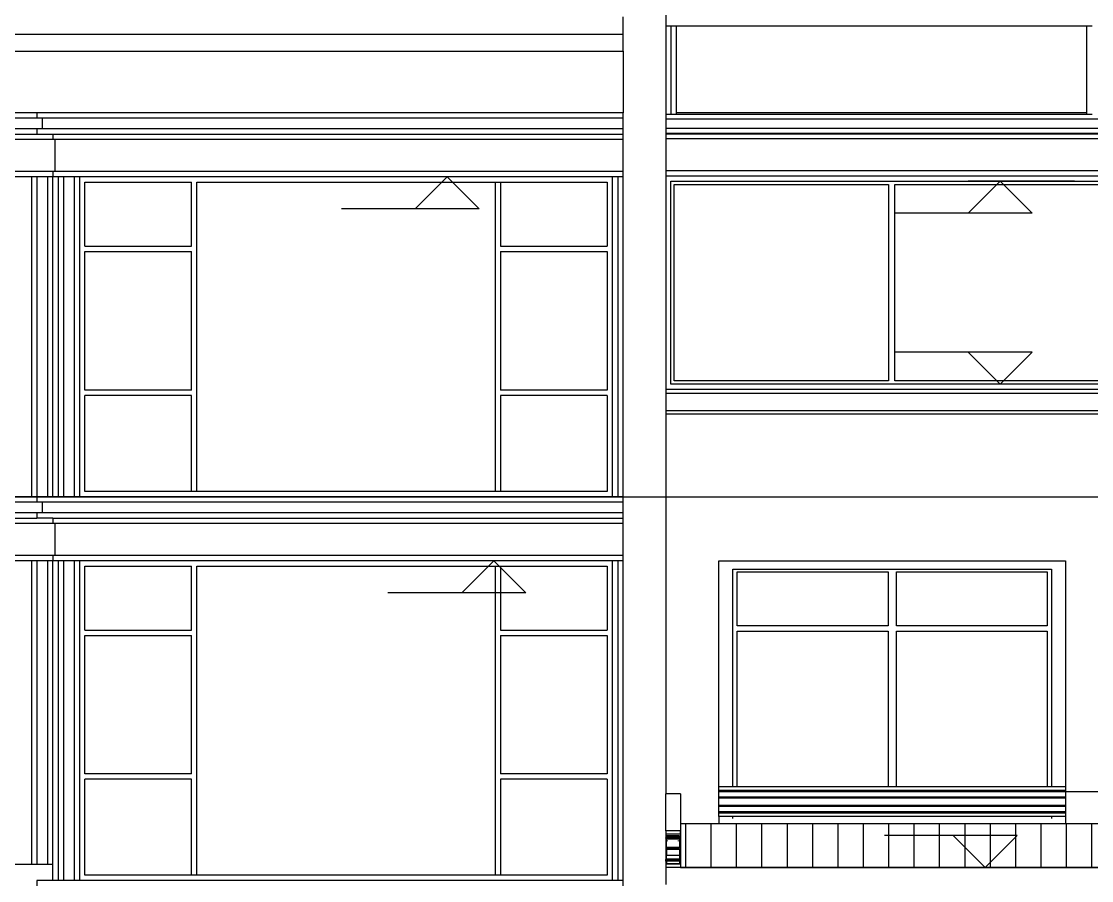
# Model space of a CAD drawing. Extents: x -24961 to 905641, y -154323 to 635957.
# Drawn here: x 396909 to 406950, y -139708 to -131650 of the extents above; entities that cross this region are included whole.
import ezdxf

# ---------------------------------------------------------------- set-up
doc = ezdxf.new("R2010")
doc.units = 0
doc.header["$LTSCALE"] = 1000
doc.header["$MEASUREMENT"] = 0
for name, color, linetype in [('DIM_ELEV', 3, 'Continuous'), ('DOTE', 1, 'Continuous'), ('窗', 154, 'Continuous')]:
    doc.layers.add(name, color=color, linetype=linetype)

msp = doc.modelspace()

# ---------------------------------------------------------------- hatches: boundary and pattern name
h = msp.add_hatch()
h.set_pattern_fill('ANSI31', color=251, scale=150, angle=45)
h.set_pattern_definition([(90, (178828.55, 425769.97), (-238.125, 4e-14), [])])
h.paths.add_polyline_path([(403091.2, -139584.5), (427916, -139584.5), (427916, -139175.4), (403091.2, -139175.4)])

# ---------------------------------------------------------------- linework, layer by layer
for p, q in [((402953.6, -131531.4), (402953.6, -131691.4)), ((402553.6, -131767.9), (402553.6, -131607.9)), ((402953.6, -131691.4), (403003.6, -131691.4)), ((402953.6, -131691.4), (402953.6, -132522.3)), ((403003.6, -132522.3), (403003.6, -131691.4)), ((403003.6, -131691.4), (403053.6, -131691.4)), ((403053.6, -132507.9), (403053.6, -131691.4)), ((403053.6, -131691.4), (406903.6, -131691.4)), ((406903.6, -132507.9), (406903.6, -131691.4)), ((406903.6, -131691.4), (406953.6, -131691.4)), ((396253.6, -131767.9), (402553.6, -131767.9)), ((402553.6, -131927.9), (402553.6, -131767.9)), ((396253.6, -131927.9), (402553.6, -131927.9)), ((402553.6, -131927.9), (402553.6, -132507.9)), ((397053.6, -132507.9), (396253.6, -132507.9)), ((397053.6, -132507.9), (397053.6, -132557.9)), ((402553.6, -132507.9), (397053.6, -132507.9)), ((402553.6, -132557.9), (402553.6, -132507.9)), ((403003.6, -132522.3), (402953.6, -132522.3)), ((402953.6, -132522.3), (402953.6, -132566.3)), ((403053.6, -132522.3), (403003.6, -132522.3)), ((406903.6, -132507.9), (403053.6, -132507.9)), ((403053.6, -132522.3), (403053.6, -132507.9)), ((406903.6, -132522.3), (403053.6, -132522.3)), ((406903.6, -132522.3), (406903.6, -132507.9)), ((406953.6, -132522.3), (406903.6, -132522.3)), ((397053.6, -132557.9), (396253.6, -132557.9)), ((397103.6, -132557.9), (397053.6, -132557.9)), ((397103.6, -132557.9), (397103.6, -132657.9)), ((402553.6, -132557.9), (397103.6, -132557.9)), ((402553.6, -132657.9), (402553.6, -132557.9)), ((428053.6, -132566.3), (402953.6, -132566.3)), ((402953.6, -132566.3), (402953.6, -132654.3)), ((397053.6, -132657.9), (396253.6, -132657.9)), ((396253.6, -132707.9), (397053.6, -132707.9)), ((397053.6, -132657.9), (397053.6, -132707.9)), ((397103.6, -132657.9), (397053.6, -132657.9)), ((397053.6, -132707.9), (397203.6, -132707.9)), ((402553.6, -132657.9), (397103.6, -132657.9)), ((397203.6, -132707.9), (402553.6, -132707.9)), ((397203.6, -132707.9), (397203.6, -132757.9)), ((402553.6, -132707.9), (402553.6, -132657.9)), ((402553.6, -132757.9), (402553.6, -132707.9)), ((428053.6, -132654.3), (402953.6, -132654.3)), ((402953.6, -132654.3), (402953.6, -132698.3)), ((402953.6, -132698.3), (428053.6, -132698.3)), ((402953.6, -132698.3), (402953.6, -132707.9)), ((428053.6, -132707.9), (402953.6, -132707.9)), ((402953.6, -132707.9), (402953.6, -132748.3)), ((397203.6, -132757.9), (396253.6, -132757.9)), ((397223.6, -132757.9), (397203.6, -132757.9)), ((397223.6, -132757.9), (397223.6, -133057.9)), ((402553.6, -132757.9), (397223.6, -132757.9)), ((402553.6, -133057.9), (402553.6, -132757.9)), ((402953.6, -132748.3), (428053.6, -132748.3)), ((402953.6, -132748.3), (402953.6, -133048.3)), ((397203.6, -133057.9), (396253.6, -133057.9)), ((397003.6, -133107.9), (396453.6, -133107.9)), ((397053.6, -133107.9), (397003.6, -133107.9)), ((397153.6, -133107.9), (397053.6, -133107.9)), ((397203.6, -133107.9), (397153.6, -133107.9)), ((397153.6, -133107.9), (397153.6, -136107.9)), ((397203.6, -133057.9), (397203.6, -133107.9)), ((397223.6, -133057.9), (397203.6, -133057.9)), ((397253.6, -133107.9), (397203.6, -133107.9)), ((397203.6, -136107.9), (397203.6, -133107.9)), ((402553.6, -133057.9), (397223.6, -133057.9)), ((397253.6, -133107.9), (397253.6, -136107.9)), ((397303.6, -133107.9), (397253.6, -133107.9)), ((397303.6, -133107.9), (397303.6, -136107.9)), ((397403.6, -133107.9), (397303.6, -133107.9)), ((397453.6, -133107.9), (397403.6, -133107.9)), ((397403.6, -133107.9), (397403.6, -136107.9)), ((402503.6, -133107.9), (402453.6, -133107.9)), ((402503.6, -133107.9), (402503.6, -136107.9)), ((402553.6, -133107.9), (402503.6, -133107.9)), ((402553.6, -133107.9), (402553.6, -133057.9)), ((402553.6, -136107.9), (402553.6, -133107.9)), ((402953.6, -133048.3), (428053.6, -133048.3)), ((402953.6, -133048.3), (402953.6, -133098.3)), ((402953.6, -133098.3), (428053.6, -133098.3)), ((402953.6, -133098.3), (402953.6, -135101.6)), ((402953.6, -135101.6), (402953.6, -135137.6)), ((428053.6, -135101.6), (402953.6, -135101.6)), ((402953.6, -135137.6), (428053.6, -135137.6)), ((402953.6, -135137.6), (402953.6, -135299.1)), ((402953.6, -135299.1), (428053.6, -135299.1)), ((402953.6, -135299.1), (402953.6, -135331.6)), ((402953.6, -135331.6), (428053.6, -135331.6)), ((402953.6, -135331.6), (402953.6, -138892.9)), ((397003.6, -136107.9), (396453.6, -136107.9)), ((397053.6, -136107.9), (397003.6, -136107.9)), ((397053.6, -136107.9), (397053.6, -136157.9)), ((397153.6, -136107.9), (397053.6, -136107.9)), ((397203.6, -136107.9), (397153.6, -136107.9)), ((397253.6, -136107.9), (397203.6, -136107.9)), ((397303.6, -136107.9), (397253.6, -136107.9)), ((397403.6, -136107.9), (397303.6, -136107.9)), ((397453.6, -136107.9), (397403.6, -136107.9)), ((402503.6, -136107.9), (402453.6, -136107.9)), ((402553.6, -136107.9), (402503.6, -136107.9)), ((402553.6, -136157.9), (402553.6, -136107.9)), ((397053.6, -136157.9), (396253.6, -136157.9)), ((397103.6, -136157.9), (397053.6, -136157.9)), ((397103.6, -136157.9), (397103.6, -136257.9)), ((402553.6, -136157.9), (397103.6, -136157.9)), ((402553.6, -136257.9), (402553.6, -136157.9)), ((397053.6, -136257.9), (396253.6, -136257.9)), ((396253.6, -136307.9), (397053.6, -136307.9)), ((397053.6, -136257.9), (397053.6, -136307.9)), ((397103.6, -136257.9), (397053.6, -136257.9)), ((397203.6, -136307.9), (397053.6, -136307.9)), ((402553.6, -136257.9), (397103.6, -136257.9)), ((397203.6, -136307.9), (402553.6, -136307.9)), ((397203.6, -136307.9), (397203.6, -136357.9)), ((402553.6, -136307.9), (402553.6, -136257.9)), ((402553.6, -136357.9), (402553.6, -136307.9)), ((397203.6, -136357.9), (396253.6, -136357.9)), ((397223.6, -136357.9), (397203.6, -136357.9)), ((397223.6, -136357.9), (397223.6, -136657.9)), ((402553.6, -136357.9), (397223.6, -136357.9)), ((402553.6, -136657.9), (402553.6, -136357.9)), ((397203.6, -136657.9), (396253.6, -136657.9)), ((397203.6, -136657.9), (397203.6, -136707.9)), ((397223.6, -136657.9), (397203.6, -136657.9)), ((402553.6, -136657.9), (397223.6, -136657.9)), ((402553.6, -136707.9), (402553.6, -136657.9)), ((397003.6, -136707.9), (396453.6, -136707.9)), ((397053.6, -136707.9), (397003.6, -136707.9)), ((397153.6, -136707.9), (397053.6, -136707.9)), ((397203.6, -136707.9), (397153.6, -136707.9)), ((397153.6, -136707.9), (397153.6, -139557.9)), ((397253.6, -136707.9), (397203.6, -136707.9)), ((397203.6, -139557.9), (397203.6, -136707.9)), ((397253.6, -136707.9), (397253.6, -139707.9)), ((397303.6, -136707.9), (397253.6, -136707.9)), ((397303.6, -136707.9), (397303.6, -139707.9)), ((397403.6, -136707.9), (397303.6, -136707.9)), ((397453.6, -136707.9), (397403.6, -136707.9)), ((397403.6, -136707.9), (397403.6, -139707.9)), ((402503.6, -136707.9), (402453.6, -136707.9)), ((402503.6, -136707.9), (402503.6, -139707.9)), ((402553.6, -136707.9), (402503.6, -136707.9)), ((402553.6, -139707.9), (402553.6, -136707.9)), ((403453.6, -136707.9), (406703.6, -136707.9)), ((403453.6, -138825.4), (403453.6, -136707.9)), ((406703.6, -136707.9), (406703.6, -138825.4)), ((403453.6, -138825.4), (403584.3, -138825.4)), ((403453.6, -138859.2), (403453.6, -138825.4)), ((403453.6, -138859.2), (406703.6, -138859.2)), ((403453.6, -138871), (403453.6, -138859.2)), ((406573, -138825.4), (406703.6, -138825.4)), ((406703.6, -138825.4), (406703.6, -138859.2)), ((406703.6, -138859.2), (406703.6, -138871)), ((403091.2, -138892.9), (402953.6, -138892.9)), ((402953.6, -139242), (402953.6, -138892.9)), ((403091.2, -138892.9), (403091.2, -139242)), ((403453.6, -138871), (406703.6, -138871)), ((403453.6, -138921.2), (403453.6, -138871)), ((403453.6, -138921.2), (406703.6, -138921.2)), ((403453.6, -138930.8), (403453.6, -138921.2)), ((403453.6, -138930.8), (406703.6, -138930.8)), ((403453.6, -139002.5), (403453.6, -138930.8)), ((406703.6, -138871), (406703.6, -138921.2)), ((406703.6, -138921.2), (406703.6, -138930.8)), ((406703.6, -138930.8), (406703.6, -139002.5)), ((406703.6, -139002.5), (403453.6, -139002.5)), ((403453.6, -139012.1), (403453.6, -139002.5)), ((406703.6, -139012.1), (403453.6, -139012.1)), ((403453.6, -139062.3), (403453.6, -139012.1)), ((406703.6, -139062.3), (403453.6, -139062.3)), ((403453.6, -139074.1), (403453.6, -139062.3)), ((406703.6, -139002.5), (406703.6, -139012.1)), ((406703.6, -139012.1), (406703.6, -139062.3)), ((406703.6, -139062.3), (406703.6, -139074.1)), ((406703.6, -139074.1), (403453.6, -139074.1)), ((403453.6, -139107.9), (403453.6, -139074.1)), ((403584.3, -139107.9), (403453.6, -139107.9)), ((403453.6, -139107.9), (403453.6, -139175.4)), ((403584.3, -139125.4), (403584.3, -139107.9)), ((406573, -139107.9), (403584.3, -139107.9)), ((406573, -139107.9), (406573, -139125.4)), ((406703.6, -139107.9), (406573, -139107.9)), ((406703.6, -139074.1), (406703.6, -139107.9)), ((406703.6, -139107.9), (406703.6, -139175.4)), ((402957.6, -139242), (402953.6, -139242)), ((402953.6, -139242), (402953.6, -139274)), ((402957.6, -139238.7), (402957.6, -139242)), ((402962.4, -139242), (402957.6, -139242)), ((402962.4, -139238.7), (402962.4, -139242)), ((402972, -139242), (402962.4, -139242)), ((402972, -139238.7), (402972, -139242)), ((403072.8, -139242), (402972, -139242)), ((403072.8, -139242), (403072.8, -139238.7)), ((403082.4, -139242), (403072.8, -139242)), ((403082.4, -139238.7), (403082.4, -139242)), ((403087.2, -139242), (403082.4, -139242)), ((403087.2, -139238.7), (403087.2, -139242)), ((403091.2, -139242), (403087.2, -139242)), ((403091.2, -139274), (403091.2, -139242)), ((403091.2, -139274), (402953.6, -139274)), ((402953.6, -139274), (402953.6, -139298.7)), ((402957.6, -139298.7), (402953.6, -139298.7)), ((402953.6, -139298.7), (402953.6, -139308.3)), ((402953.6, -139309.4), (402953.6, -139308.3)), ((402957.6, -139308.3), (402953.6, -139308.3)), ((402957.6, -139309.4), (402953.6, -139309.4)), ((402953.6, -139309.4), (402953.6, -139318.3)), ((402957.6, -139318.3), (402953.6, -139318.3)), ((402953.6, -139318.3), (402953.6, -139402.3)), ((402957.6, -139298.7), (402957.6, -139295.2)), ((402962.4, -139298.7), (402957.6, -139298.7)), ((402957.6, -139309.4), (402957.6, -139308.3)), ((402962.4, -139308.3), (402957.6, -139308.3)), ((402962.4, -139309.4), (402957.6, -139309.4)), ((402957.6, -139315), (402957.6, -139309.4)), ((402962.4, -139318.3), (402957.6, -139318.3)), ((402957.6, -139318.3), (402957.6, -139396.7)), ((402962.4, -139294.5), (402962.4, -139289)), ((403082.4, -139289), (402962.4, -139289)), ((402972, -139294.5), (402962.4, -139294.5)), ((402962.4, -139298.7), (402962.4, -139294.5)), ((402972, -139298.7), (402962.4, -139298.7)), ((402962.4, -139308.3), (402962.4, -139309.4)), ((402972, -139308.3), (402962.4, -139308.3)), ((402962.4, -139309.4), (402962.4, -139315)), ((402972, -139309.4), (402962.4, -139309.4)), ((402962.4, -139318.3), (402962.4, -139321.7)), ((402972, -139318.3), (402962.4, -139318.3)), ((402962.4, -139332.9), (402962.4, -139339.7)), ((402972, -139294.5), (402972, -139298.7)), ((403072.8, -139294.5), (402972, -139294.5)), ((403072.8, -139298.7), (402972, -139298.7)), ((402972, -139308.3), (402972, -139309.4)), ((403072.8, -139308.3), (402972, -139308.3)), ((402972, -139309.4), (402972, -139315)), ((403072.8, -139309.4), (402972, -139309.4)), ((402972, -139318.3), (402972, -139321.7)), ((403072.8, -139318.3), (402972, -139318.3)), ((402972, -139339.7), (402972, -139332.9)), ((403072.8, -139298.7), (403072.8, -139294.5)), ((403082.4, -139294.5), (403072.8, -139294.5)), ((403082.4, -139298.7), (403072.8, -139298.7)), ((403072.8, -139309.4), (403072.8, -139308.3)), ((403082.4, -139308.3), (403072.8, -139308.3)), ((403072.8, -139315), (403072.8, -139309.4)), ((403082.4, -139309.4), (403072.8, -139309.4)), ((403072.8, -139321.7), (403072.8, -139318.3)), ((403082.4, -139318.3), (403072.8, -139318.3)), ((403072.8, -139339.7), (403072.8, -139332.9)), ((403082.4, -139294.5), (403082.4, -139289)), ((403082.4, -139298.7), (403082.4, -139294.5)), ((403082.4, -139298.7), (403087.2, -139298.7)), ((403082.4, -139308.3), (403082.4, -139309.4)), ((403087.2, -139308.3), (403082.4, -139308.3)), ((403082.4, -139309.4), (403082.4, -139315)), ((403082.4, -139309.4), (403087.2, -139309.4)), ((403082.4, -139318.3), (403082.4, -139321.7)), ((403087.2, -139318.3), (403082.4, -139318.3)), ((403082.4, -139332.9), (403082.4, -139339.7)), ((403087.2, -139295.2), (403087.2, -139298.7)), ((403087.2, -139298.7), (403091.2, -139298.7)), ((403087.2, -139309.4), (403087.2, -139308.3)), ((403091.2, -139308.3), (403087.2, -139308.3)), ((403087.2, -139309.4), (403091.2, -139309.4)), ((403087.2, -139315), (403087.2, -139309.4)), ((403091.2, -139318.3), (403087.2, -139318.3)), ((403087.2, -139396.7), (403087.2, -139318.3)), ((403091.2, -139274), (403091.2, -139298.7)), ((403091.2, -139298.7), (403091.2, -139308.3)), ((403091.2, -139308.3), (403091.2, -139309.4)), ((403091.2, -139309.4), (403091.2, -139318.3)), ((403091.2, -139318.3), (403091.2, -139402.3)), ((402953.6, -139402.3), (402953.6, -139416.8)), ((403091.2, -139402.3), (402953.6, -139402.3)), ((402962.4, -139416.8), (402953.6, -139416.8)), ((402953.6, -139416.8), (402953.6, -139509)), ((403087.2, -139396.7), (402957.6, -139396.7)), ((402962.4, -139416.8), (402962.4, -139473.7)), ((403082.4, -139416.8), (402962.4, -139416.8)), ((403082.4, -139416.8), (403082.4, -139473.7)), ((403082.4, -139416.8), (403091.2, -139416.8)), ((403091.2, -139402.3), (403091.2, -139416.8)), ((403091.2, -139416.8), (403091.2, -139509)), ((397003.6, -139557.9), (396453.6, -139557.9)), ((397053.6, -139557.9), (397003.6, -139557.9)), ((397153.6, -139557.9), (397053.6, -139557.9)), ((397203.6, -139557.9), (397153.6, -139557.9)), ((397203.6, -139707.9), (397203.6, -139557.9)), ((403091.2, -139509), (402953.6, -139509)), ((402953.6, -139524.3), (402953.6, -139509)), ((402953.6, -139524.4), (402953.6, -139524.3)), ((402962.4, -139524.3), (402953.6, -139524.3)), ((402962.4, -139524.4), (402953.6, -139524.4)), ((402953.6, -139524.4), (402953.6, -139553.1)), ((402953.6, -139553.1), (402953.6, -139584.5)), ((403091.2, -139553.1), (402953.6, -139553.1)), ((403082.4, -139473.7), (402962.4, -139473.7)), ((402962.4, -139506.8), (402962.4, -139473.7)), ((403082.4, -139506.8), (402962.4, -139506.8)), ((402962.4, -139511), (402962.4, -139515.6)), ((402962.4, -139518), (402962.4, -139520.1)), ((403082.4, -139520.1), (402962.4, -139520.1)), ((402962.4, -139520.1), (402962.4, -139524.3)), ((402962.4, -139524.3), (402962.4, -139524.4)), ((403082.4, -139524.3), (402962.4, -139524.3)), ((402962.4, -139524.4), (402962.4, -139550.3)), ((403082.4, -139524.4), (402962.4, -139524.4)), ((403082.4, -139550.3), (402962.4, -139550.3)), ((403082.4, -139473.7), (403082.4, -139506.8)), ((403082.4, -139515.6), (403082.4, -139511)), ((403082.4, -139520.1), (403082.4, -139518)), ((403082.4, -139520.1), (403082.4, -139524.3)), ((403091.2, -139524.3), (403082.4, -139524.3)), ((403082.4, -139524.3), (403082.4, -139524.4)), ((403082.4, -139524.4), (403082.4, -139550.3)), ((403091.2, -139524.4), (403082.4, -139524.4)), ((403091.2, -139524.3), (403091.2, -139509)), ((403091.2, -139524.4), (403091.2, -139524.3)), ((403091.2, -139524.4), (403091.2, -139553.1)), ((403091.2, -139553.1), (403091.2, -139584.5)), ((403091.2, -139584.5), (402953.6, -139584.5)), ((402953.6, -139584.5), (402953.6, -139744.5)), ((427916, -139584.5), (403091.2, -139584.5)), ((397053.6, -139707.9), (397053.6, -139757.9)), ((397203.6, -139707.9), (397053.6, -139707.9)), ((397253.6, -139707.9), (397203.6, -139707.9)), ((397303.6, -139707.9), (397253.6, -139707.9)), ((397403.6, -139707.9), (397303.6, -139707.9)), ((397453.6, -139707.9), (397403.6, -139707.9)), ((402503.6, -139707.9), (402453.6, -139707.9)), ((402553.6, -139707.9), (402503.6, -139707.9)), ((402553.6, -139757.9), (402553.6, -139707.9))]:
    msp.add_line(p, q)
msp.add_lwpolyline([(403091.2, -139584.5), (427916, -139584.5), (427916, -139175.4), (403091.2, -139175.4)], close=True)
at = {"layer": 'DIM_ELEV'}
for p, q in [((400903.5, -133107.9), (400603.5, -133407.9)), ((401603.5, -133107.9), (400603.5, -133107.9)), ((400903.5, -133107.9), (401203.5, -133407.9)), ((406090.5, -133148.3), (405790.5, -133448.3)), ((406790.5, -133148.3), (405790.5, -133148.3)), ((406090.5, -133148.3), (406390.5, -133448.3)), ((401203.5, -133407.9), (399910.5, -133407.9)), ((406390.5, -133448.3), (405097.5, -133448.3)), ((406390.5, -134751.6), (405097.5, -134751.6)), ((406090.5, -135051.6), (405790.5, -134751.6)), ((406090.5, -135051.6), (406390.5, -134751.6)), ((406790.5, -135051.6), (405790.5, -135051.6)), ((401340, -136707.9), (401040, -137007.9)), ((402040, -136707.9), (401040, -136707.9)), ((401340, -136707.9), (401640, -137007.9)), ((401640, -137007.9), (400347, -137007.9)), ((407884, -138875.4), (406639.6, -138875.4)), ((406251, -139284.5), (405006.6, -139284.5)), ((405951, -139584.5), (405651, -139284.5)), ((405951, -139584.5), (406251, -139284.5))]:
    msp.add_line(p, q, dxfattribs=at)
at = {"layer": 'DOTE'}
msp.add_line((393730.1, -136107.9), (442830.8, -136107.9), dxfattribs=at)
at = {"layer": '窗'}
for p, q in [((397003.6, -133107.9), (397003.6, -136107.9)), ((397053.6, -133107.9), (397053.6, -136107.9)), ((397453.6, -133107.9), (397453.6, -136107.9)), ((402453.6, -133107.9), (397453.6, -133107.9)), ((402453.6, -136107.9), (402453.6, -133107.9)), ((397503.6, -133157.9), (398503.6, -133157.9)), ((397503.6, -133757.9), (397503.6, -133157.9)), ((398503.6, -133757.9), (398503.6, -133157.9)), ((398553.6, -136057.9), (398553.6, -133157.9)), ((398553.6, -133157.9), (401353.6, -133157.9)), ((401353.6, -133157.9), (401353.6, -136057.9)), ((401353.6, -133157.9), (401403.6, -133157.9)), ((401403.6, -133157.9), (402403.6, -133157.9)), ((401403.6, -133157.9), (401403.6, -133757.9)), ((402403.6, -133157.9), (402403.6, -133757.9)), ((403003.2, -135051.6), (403003.2, -133148.3)), ((403003.2, -133148.3), (428004, -133148.3)), ((403033, -133178.3), (405044.4, -133178.3)), ((403033, -135021.6), (403033, -133178.3)), ((405044.4, -133178.3), (405044.4, -135021.6)), ((405104, -135021.6), (405104, -133178.3)), ((405104, -133178.3), (407115.4, -133178.3)), ((397503.6, -133757.9), (398503.6, -133757.9)), ((397503.6, -135107.9), (397503.6, -133807.9)), ((397503.6, -133807.9), (398503.6, -133807.9)), ((398503.6, -135107.9), (398503.6, -133807.9)), ((401403.6, -133757.9), (402403.6, -133757.9)), ((401403.6, -133807.9), (402403.6, -133807.9)), ((401403.6, -133807.9), (401403.6, -135107.9)), ((402403.6, -133807.9), (402403.6, -135107.9)), ((405044.4, -135021.6), (403033, -135021.6)), ((407115.4, -135021.6), (405104, -135021.6)), ((398503.6, -135107.9), (397503.6, -135107.9)), ((402403.6, -135107.9), (401403.6, -135107.9)), ((428004, -135051.6), (403003.2, -135051.6)), ((397503.6, -136057.9), (397503.6, -135157.9)), ((398503.6, -135157.9), (397503.6, -135157.9)), ((398503.6, -136057.9), (398503.6, -135157.9)), ((402403.6, -135157.9), (401403.6, -135157.9)), ((401403.6, -135157.9), (401403.6, -136057.9)), ((402403.6, -135157.9), (402403.6, -136057.9)), ((402453.6, -136107.9), (397453.6, -136107.9)), ((398503.6, -136057.9), (397503.6, -136057.9)), ((398553.6, -136057.9), (398503.6, -136057.9)), ((401353.6, -136057.9), (398553.6, -136057.9)), ((401403.6, -136057.9), (401353.6, -136057.9)), ((402403.6, -136057.9), (401403.6, -136057.9)), ((397003.6, -136707.9), (397003.6, -139557.9)), ((397053.6, -136707.9), (397053.6, -139557.9)), ((397453.6, -136707.9), (397453.6, -139707.9)), ((402453.6, -136707.9), (397453.6, -136707.9)), ((397503.6, -136757.9), (398503.6, -136757.9)), ((397503.6, -137357.9), (397503.6, -136757.9)), ((398503.6, -137357.9), (398503.6, -136757.9)), ((398553.6, -139657.9), (398553.6, -136757.9)), ((398553.6, -136757.9), (401353.6, -136757.9)), ((401353.6, -136757.9), (401353.6, -139657.9)), ((401353.6, -136757.9), (401403.6, -136757.9)), ((401403.6, -136757.9), (402403.6, -136757.9)), ((401403.6, -136757.9), (401403.6, -137357.9)), ((402403.6, -136757.9), (402403.6, -137357.9)), ((402453.6, -139707.9), (402453.6, -136707.9)), ((403584.3, -136787.3), (406573, -136787.3)), ((403584.3, -138825.4), (403584.3, -136787.3)), ((403623.5, -136811.2), (405039.4, -136811.2)), ((403623.5, -137319.6), (403623.5, -136811.2)), ((405039.4, -136811.2), (405039.4, -137319.6)), ((405117.8, -137319.6), (405117.8, -136811.2)), ((405117.8, -136811.2), (406533.8, -136811.2)), ((406533.8, -136811.2), (406533.8, -137319.6)), ((406573, -136787.3), (406573, -138825.4)), ((397503.6, -137357.9), (398503.6, -137357.9)), ((401403.6, -137357.9), (402403.6, -137357.9)), ((405039.4, -137319.6), (403623.5, -137319.6)), ((406533.8, -137319.6), (405117.8, -137319.6)), ((397503.6, -138707.9), (397503.6, -137407.9)), ((397503.6, -137407.9), (398503.6, -137407.9)), ((398503.6, -138707.9), (398503.6, -137407.9)), ((401403.6, -137407.9), (402403.6, -137407.9)), ((401403.6, -137407.9), (401403.6, -138707.9)), ((402403.6, -137407.9), (402403.6, -138707.9)), ((403623.5, -137367.3), (405039.4, -137367.3)), ((403623.5, -138825.4), (403623.5, -137367.3)), ((405039.4, -137367.3), (405039.4, -138825.4)), ((405117.8, -137367.3), (406533.8, -137367.3)), ((405117.8, -138825.4), (405117.8, -137367.3)), ((406533.8, -137367.3), (406533.8, -138825.4)), ((398503.6, -138707.9), (397503.6, -138707.9)), ((397503.6, -139657.9), (397503.6, -138757.9)), ((398503.6, -138757.9), (397503.6, -138757.9)), ((398503.6, -139657.9), (398503.6, -138757.9)), ((402403.6, -138707.9), (401403.6, -138707.9)), ((402403.6, -138757.9), (401403.6, -138757.9)), ((401403.6, -138757.9), (401403.6, -139657.9)), ((402403.6, -138757.9), (402403.6, -139657.9)), ((403584.3, -138825.4), (403623.5, -138825.4)), ((403623.5, -138825.4), (405039.4, -138825.4)), ((405039.4, -138825.4), (405117.8, -138825.4)), ((405117.8, -138825.4), (406533.8, -138825.4)), ((406533.8, -138825.4), (406573, -138825.4)), ((398503.6, -139657.9), (397503.6, -139657.9)), ((398553.6, -139657.9), (398503.6, -139657.9)), ((401353.6, -139657.9), (398553.6, -139657.9)), ((401403.6, -139657.9), (401353.6, -139657.9)), ((402403.6, -139657.9), (401403.6, -139657.9)), ((402453.6, -139707.9), (397453.6, -139707.9))]:
    msp.add_line(p, q, dxfattribs=at)

doc.saveas('drawing.dxf')
